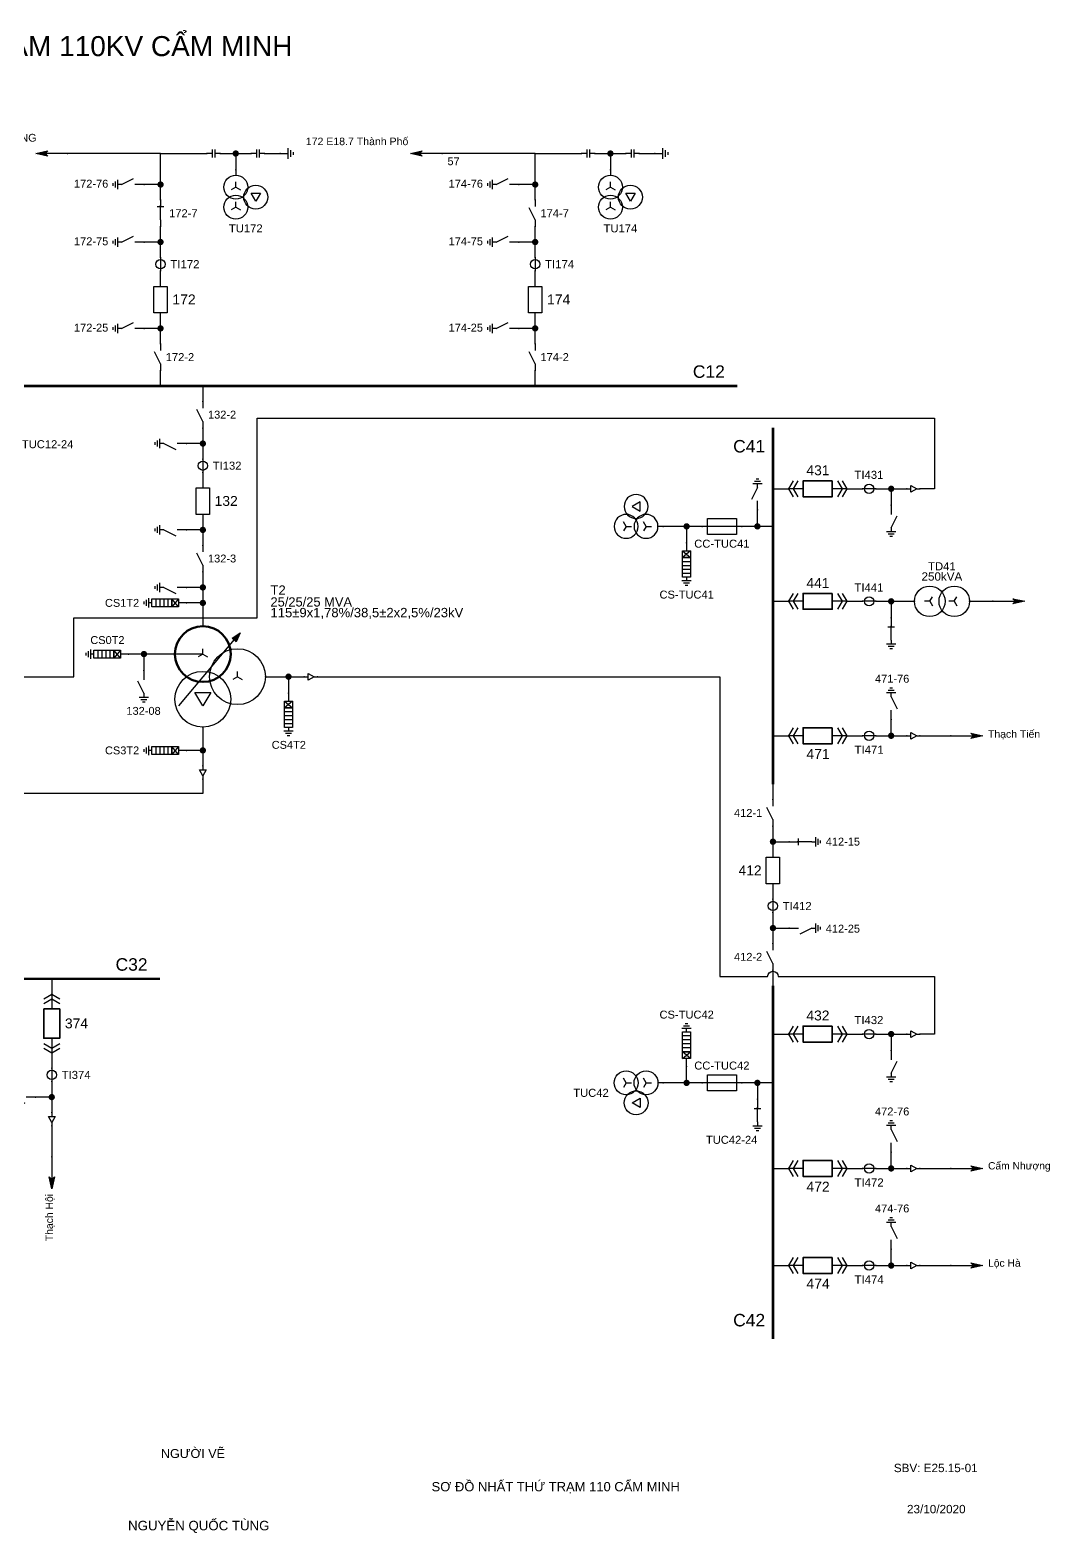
# Model space of a CAD drawing. Header units: millimetres. Extents: x -385 to 412, y 7 to 290.
# Drawn here: x 219.8 to 411.6, y 7.3 to 290 of the extents above; entities that cross this region are included whole.
import ezdxf

# ---------------------------------------------------------------- set-up
doc = ezdxf.new("R2010")
doc.units = ezdxf.units.MM
for name, color, linetype, lineweight in [('BUSBAR_110KV', 1, 'Continuous', 50), ('BUSBAR_22KV', 5, 'Continuous', 50), ('BUSBAR_35KV', 30, 'Continuous', 50), ('GROUND', 3, 'Continuous', 25), ('HV_110KV', 1, 'Continuous', 25), ('MV_22KV', 5, 'Continuous', 25), ('MV_35KV', 30, 'Continuous', 25), ('SLD_OTHER', 7, 'Continuous', 25)]:
    doc.layers.add(name, color=color, linetype=linetype, lineweight=lineweight)
doc.layers.add('SYM_PORTS', color=8, linetype='Continuous', plot=False)
doc.layers.add('TEXT', color=7, linetype='Continuous')
doc.styles.add('SLD_TEXT', font='arial.ttf')

# ---------------------------------------------------------------- blocks, each defined once
blk = doc.blocks.new('SYM_DISCONNECTOR_OPEN')
at = {"lineweight": 25}
for points in [[(0, -1.25), (-1.125, 1)], [(0, 2.5), (0, 1.25)], [(0, -1.25), (0, -2.5)]]:
    blk.add_lwpolyline(points, dxfattribs=at)
at = {"layer": 'SYM_PORTS'}
for p in [(0, 2.5), (0, -2.5)]:
    blk.add_point(p, dxfattribs=at)
blk.add_attdef('DEVICE_CODE', (1, -0.5), '', height=2)
blk = doc.blocks.new('SYM_EARTHING_SWITCH_OPEN')
at = {"lineweight": 25}
for points in [[(0, 3), (0, 1.25)], [(0, -1.25), (-1.125, 1)], [(-0.875, -2), (0.875, -2)], [(-0.5625, -2.4375), (0.5625, -2.4375)], [(0, -1.25), (0, -2)], [(-0.25, -2.875), (0.25, -2.875)]]:
    blk.add_lwpolyline(points, dxfattribs=at)
at = {"layer": 'SYM_PORTS'}
blk.add_point((0, 3), dxfattribs=at)
blk.add_attdef('DEVICE_CODE', (1.875, 0), '', height=2)
blk = doc.blocks.new('SYM_CIRCUIT_BREAKER')
at = {"lineweight": 25}
blk.add_lwpolyline([(-1.25, 2.5), (1.25, 2.5), (1.25, -2.5), (-1.25, -2.5)], close=True, dxfattribs=at)
at = {"layer": 'SYM_PORTS'}
for p in [(0, 2.5), (0, -2.5)]:
    blk.add_point(p, dxfattribs=at)
blk.add_attdef('DEVICE_CODE', (2.25, -0.5), '', height=2)
at = {"flags": 1}
blk.add_attdef('RATING', (2.25, -3.5), '', height=2, dxfattribs=at)
blk = doc.blocks.new('SYM_CURRENT_TRANSFORMER')
at = {"lineweight": 25}
blk.add_lwpolyline([(0, 1.25), (0, -1.25)], dxfattribs=at)
blk.add_circle((0, 0), 0.875, dxfattribs=at)
at = {"layer": 'SYM_PORTS'}
for p in [(0, 1.25), (0, -1.25)]:
    blk.add_point(p, dxfattribs=at)
blk.add_attdef('DEVICE_CODE', (1.875, -1.75), '', height=2)
at = {"flags": 1}
blk.add_attdef('RATIO', (1.875, -4.75), '', height=2, dxfattribs=at)
blk = doc.blocks.new('SYM_DISCONNECTOR_CLOSED')
at = {"lineweight": 25}
for points in [[(-0.625, 1.25), (0.625, 1.25)], [(0, 2.5), (0, 1.25)], [(0, -1.25), (0, 1.5)], [(0, -1.25), (0, -2.5)]]:
    blk.add_lwpolyline(points, dxfattribs=at)
at = {"layer": 'SYM_PORTS'}
for p in [(0, 2.5), (0, -2.5)]:
    blk.add_point(p, dxfattribs=at)
blk.add_attdef('DEVICE_CODE', (1.625, -0.5), '', height=2)
blk = doc.blocks.new('SYM_COUPLING_CAPACITOR')
at = {"lineweight": 25}
for points in [[(-0.75, 0.25), (0.75, 0.25)], [(0, 1.25), (0, 0.25)], [(-0.75, -0.25), (0.75, -0.25)], [(0, -0.25), (0, -1.25)]]:
    blk.add_lwpolyline(points, dxfattribs=at)
at = {"layer": 'SYM_PORTS'}
for p in [(0, 1.25), (0, -1.25)]:
    blk.add_point(p, dxfattribs=at)
blk.add_attdef('DEVICE_CODE', (1.75, -1.75), '', height=2)
blk = doc.blocks.new('SYM_VOLTAGE_TRANSFORMER')
at = {"lineweight": 25}
for points in [[(0, 4.625), (0, 3.625)], [(0, 1.375), (-0.8625, 0.875)], [(0, 1.375), (0, 2.375)], [(0, 1.375), (0.8625, 0.875)], [(0, -2.375), (-0.8625, -2.875)], [(0, -2.375), (0, -1.375)], [(0, -2.375), (0.8625, -2.875)]]:
    blk.add_lwpolyline(points, dxfattribs=at)
blk.add_lwpolyline([(2.875, 0.25), (4.625, 0.25), (3.75, -1.25)], close=True, dxfattribs=at)
for centre in [(0, 1.375), (3.75, -0.5), (0, -2.375)]:
    blk.add_circle(centre, 2.25, dxfattribs=at)
at = {"layer": 'SYM_PORTS'}
blk.add_point((0, 4.625), dxfattribs=at)
blk.add_attdef('DEVICE_CODE', (7, 1.625), '', height=2)
at = {"flags": 1}
blk.add_attdef('RATIO', (7, -1.375), '', height=2, dxfattribs=at)
blk = doc.blocks.new('SYM_GROUND_SYMBOL')
at = {"lineweight": 25}
for points in [[(0, 1.25), (0, -0.25)], [(-1, -0.25), (1, -0.25)], [(-0.625, -0.75), (0.625, -0.75)], [(-0.25, -1.25), (0.25, -1.25)]]:
    blk.add_lwpolyline(points, dxfattribs=at)
at = {"layer": 'SYM_PORTS'}
blk.add_point((0, 1.25), dxfattribs=at)
blk = doc.blocks.new('SYM_LINE_FEEDER_ARROW')
blk.add_hatch(color=7).paths.add_polyline_path([(0, -3), (-0.5, -0.75), (0, -1.25), (0.5, -0.75)])
at = {"lineweight": 25}
blk.add_lwpolyline([(0, 3), (0, -1.25)], dxfattribs=at)
blk.add_lwpolyline([(0, -3), (-0.5, -0.75), (0, -1.25), (0.5, -0.75)], close=True, dxfattribs=at)
at = {"layer": 'SYM_PORTS'}
blk.add_point((0, 3), dxfattribs=at)
blk.add_attdef('LINE_NAME', (1.5, 0), '', height=2)
blk = doc.blocks.new('SYM_SURGE_ARRESTER')
at = {"lineweight": 25}
for points in [[(0, 4), (0, 2.5)], [(-0.75, 2.5), (0.75, 1.25)], [(0.75, 2.5), (-0.75, 1.25)], [(-0.75, 0.5), (0.75, 0.5)], [(-0.75, -0.25), (0.75, -0.25)], [(-0.75, -1), (0.75, -1)], [(-0.75, -1.75), (0.75, -1.75)], [(0, -2.5), (0, -3.125)], [(-0.875, -3.125), (0.875, -3.125)], [(-0.5625, -3.5625), (0.5625, -3.5625)], [(-0.25, -4), (0.25, -4)]]:
    blk.add_lwpolyline(points, dxfattribs=at)
for points in [[(-0.75, 2.5), (0.75, 2.5), (0.75, 1.25), (-0.75, 1.25)], [(-0.75, 1.25), (0.75, 1.25), (0.75, -2.5), (-0.75, -2.5)]]:
    blk.add_lwpolyline(points, close=True, dxfattribs=at)
at = {"layer": 'SYM_PORTS'}
blk.add_point((0, 4), dxfattribs=at)
blk.add_attdef('DEVICE_CODE', (1.875, 1), '', height=2)
blk = doc.blocks.new('SYM_TRANSFORMER_3W')
blk.add_hatch(color=7).paths.add_polyline_path([(3.75, 8.25), (3.0125, 6.575), (2.2375, 7.225)])
at = {"lineweight": 25}
for points in [[(-7.75, -5.5), (3.0125, 7.35)], [(-3.25, 4.25), (-8.5, 4.25)], [(-3.25, 4.25), (-4.1125, 3.75)], [(-3.25, 4.25), (-3.25, 5.25)], [(-3.25, 4.25), (-2.3875, 3.75)], [(3.25, 0), (2.3875, -0.5)], [(3.25, 0), (3.25, 1)], [(3.25, 0), (4.1125, -0.5)]]:
    blk.add_lwpolyline(points, dxfattribs=at)
for points in [[(3.75, 8.25), (3.0125, 6.575), (2.2375, 7.225)], [(-4.75, -3), (-1.75, -3), (-3.25, -5.5)]]:
    blk.add_lwpolyline(points, close=True, dxfattribs=at)
at = {"lineweight": 50}
blk.add_circle((-3.25, 4.25), 5.25, dxfattribs=at)
at = {"lineweight": 25}
for centre in [(3.25, 0), (-3.25, -4.25)]:
    blk.add_circle(centre, 5.25, dxfattribs=at)
at = {"layer": 'SYM_PORTS'}
for p in [(-3.25, 9.5), (-8.5, 4.25), (8.5, 0), (-3.25, -9.5)]:
    blk.add_point(p, dxfattribs=at)
blk.add_attdef('DEVICE_CODE', (9.5, 6.5), '', height=2)
at = {"flags": 1}
for tag, p in [('POWER', (9.5, 3.5)), ('VOLTAGE_RATIO', (9.5, 0.5))]:
    blk.add_attdef(tag, p, '', height=2, dxfattribs=at)
blk = doc.blocks.new('SYM_CABLE_TERMINATION')
at = {"lineweight": 25}
blk.add_lwpolyline([(-0.625, 0.5), (0.625, 0.5), (0, -0.625)], close=True, dxfattribs=at)
for points in [[(0, 1.25), (0, 0.5)], [(0, -0.625), (0, -1.25)]]:
    blk.add_lwpolyline(points, dxfattribs=at)
at = {"layer": 'SYM_PORTS'}
for p in [(0, 1.25), (0, -1.25)]:
    blk.add_point(p, dxfattribs=at)
blk = doc.blocks.new('SYM_DRAWOUT_BREAKER')
at = {"lineweight": 25}
for points in [[(-1.5, 4.625), (0, 5.5), (1.5, 4.625)], [(-1.5, 3.75), (0, 4.625), (1.5, 3.75)], [(0, 5.5), (0, 2.75)], [(0, -2.75), (0, -5.5)], [(-1.5, -3.75), (0, -4.625), (1.5, -3.75)], [(-1.5, -4.625), (0, -5.5), (1.5, -4.625)]]:
    blk.add_lwpolyline(points, dxfattribs=at)
at = {"lineweight": 35}
blk.add_lwpolyline([(-1.5, 2.75), (1.5, 2.75), (1.5, -2.75), (-1.5, -2.75)], close=True, dxfattribs=at)
at = {"layer": 'SYM_PORTS'}
for p in [(0, 5.5), (0, -5.5)]:
    blk.add_point(p, dxfattribs=at)
blk.add_attdef('DEVICE_CODE', (2.5, 2.5), '', height=2)
at = {"flags": 1}
blk.add_attdef('RATING', (2.5, -0.5), '', height=2, dxfattribs=at)
blk = doc.blocks.new('SYM_EARTHING_SWITCH_CLOSED')
at = {"lineweight": 25}
for points in [[(0, 3), (0, 1.25)], [(-0.625, 1.25), (0.625, 1.25)], [(0, -1.25), (0, 1.5)], [(-0.875, -2), (0.875, -2)], [(-0.5625, -2.4375), (0.5625, -2.4375)], [(0, -1.25), (0, -2)], [(-0.25, -2.875), (0.25, -2.875)]]:
    blk.add_lwpolyline(points, dxfattribs=at)
at = {"layer": 'SYM_PORTS'}
blk.add_point((0, 3), dxfattribs=at)
blk.add_attdef('DEVICE_CODE', (1.875, 0), '', height=2)
blk = doc.blocks.new('SYM_TRANSFORMER_2W')
at = {"lineweight": 25}
for points in [[(0, 2.3125), (0, 3.3125)], [(0, 2.3125), (-0.8625, 1.8125)], [(0, 2.3125), (0.8625, 1.8125)], [(0, -2.3125), (-0.8625, -2.8125)], [(0, -2.3125), (0, -1.3125)], [(0, -2.3125), (0.8625, -2.8125)]]:
    blk.add_lwpolyline(points, dxfattribs=at)
for centre in [(0, 2.3125), (0, -2.3125)]:
    blk.add_circle(centre, 2.875, dxfattribs=at)
at = {"layer": 'SYM_PORTS'}
for p in [(0, 5.1875), (0, -5.1875)]:
    blk.add_point(p, dxfattribs=at)
blk.add_attdef('DEVICE_CODE', (3.875, 2.1875), '', height=2)
at = {"flags": 1}
for tag, p in [('POWER', (3.875, -0.8125)), ('VOLTAGE_RATIO', (3.875, -3.8125))]:
    blk.add_attdef(tag, p, '', height=2, dxfattribs=at)
blk = doc.blocks.new('SYM_FUSE_DISCONNECTOR')
at = {"lineweight": 25}
blk.add_lwpolyline([(0, 3.75), (0, -3.75)], dxfattribs=at)
blk.add_lwpolyline([(-1.5, 2.75), (1.5, 2.75), (1.5, -2.75), (-1.5, -2.75)], close=True, dxfattribs=at)
at = {"layer": 'SYM_PORTS'}
for p in [(0, 3.75), (0, -3.75)]:
    blk.add_point(p, dxfattribs=at)
blk.add_attdef('DEVICE_CODE', (2.5, 0.75), '', height=2)
at = {"flags": 1}
blk.add_attdef('RATING', (2.5, -2.25), '', height=2, dxfattribs=at)

msp = doc.modelspace()

# ---------------------------------------------------------------- hatches: boundary and pattern name
at = {"layer": 'HV_110KV'}
h = msp.add_hatch(color=7, dxfattribs=at)
edge = h.paths.add_edge_path()
edge.add_arc((258.47, 266.75), 0.6, 0, 360)
h = msp.add_hatch(color=7, dxfattribs=at)
edge = h.paths.add_edge_path()
edge.add_arc((328.92, 266.75), 0.6, 0, 360)
h = msp.add_hatch(color=7, dxfattribs=at)
edge = h.paths.add_edge_path()
edge.add_arc((244.32, 260.92), 0.6, 0, 360)
h = msp.add_hatch(color=7, dxfattribs=at)
edge = h.paths.add_edge_path()
edge.add_arc((314.77, 260.92), 0.6, 0, 360)
h = msp.add_hatch(color=7, dxfattribs=at)
edge = h.paths.add_edge_path()
edge.add_arc((244.32, 250.1), 0.6, 0, 360)
h = msp.add_hatch(color=7, dxfattribs=at)
edge = h.paths.add_edge_path()
edge.add_arc((314.77, 250.1), 0.6, 0, 360)
h = msp.add_hatch(color=7, dxfattribs=at)
edge = h.paths.add_edge_path()
edge.add_arc((244.32, 233.86), 0.6, 0, 360)
h = msp.add_hatch(color=7, dxfattribs=at)
edge = h.paths.add_edge_path()
edge.add_arc((314.77, 233.86), 0.6, 0, 360)
h = msp.add_hatch(color=7, dxfattribs=at)
edge = h.paths.add_edge_path()
edge.add_arc((252.28, 212.21), 0.6, 0, 360)
h = msp.add_hatch(color=7, dxfattribs=at)
edge = h.paths.add_edge_path()
edge.add_arc((252.28, 195.97), 0.6, 0, 360)
h = msp.add_hatch(color=7, dxfattribs=at)
edge = h.paths.add_edge_path()
edge.add_arc((252.28, 185.14), 0.6, 0, 360)
h = msp.add_hatch(color=7, dxfattribs=at)
edge = h.paths.add_edge_path()
edge.add_arc((252.28, 182.23), 0.6, 0, 360)
h = msp.add_hatch(color=7, dxfattribs=at)
edge = h.paths.add_edge_path()
edge.add_arc((241.2, 172.61), 0.6, 0, 360)
at = {"layer": 'MV_22KV'}
h = msp.add_hatch(color=7, dxfattribs=at)
edge = h.paths.add_edge_path()
edge.add_arc((381.71, 203.69), 0.6, 0, 360)
h = msp.add_hatch(color=7, dxfattribs=at)
edge = h.paths.add_edge_path()
edge.add_arc((343.24, 196.63), 0.6, 0, 360)
h = msp.add_hatch(color=7, dxfattribs=at)
edge = h.paths.add_edge_path()
edge.add_arc((356.56, 196.63), 0.6, 0, 360)
h = msp.add_hatch(color=7, dxfattribs=at)
edge = h.paths.add_edge_path()
edge.add_arc((381.71, 182.53), 0.6, 0, 360)
h = msp.add_hatch(color=7, dxfattribs=at)
edge = h.paths.add_edge_path()
edge.add_arc((268.39, 168.36), 0.6, 0, 360)
h = msp.add_hatch(color=7, dxfattribs=at)
edge = h.paths.add_edge_path()
edge.add_arc((381.71, 157.24), 0.6, 0, 360)
h = msp.add_hatch(color=7, dxfattribs=at)
edge = h.paths.add_edge_path()
edge.add_arc((359.48, 137.32), 0.6, 0, 360)
h = msp.add_hatch(color=7, dxfattribs=at)
edge = h.paths.add_edge_path()
edge.add_arc((359.48, 121.08), 0.6, 0, 360)
h = msp.add_hatch(color=7, dxfattribs=at)
edge = h.paths.add_edge_path()
edge.add_arc((381.71, 101.15), 0.6, 0, 360)
h = msp.add_hatch(color=7, dxfattribs=at)
edge = h.paths.add_edge_path()
edge.add_arc((343.24, 91.97), 0.6, 0, 360)
h = msp.add_hatch(color=7, dxfattribs=at)
edge = h.paths.add_edge_path()
edge.add_arc((356.56, 91.97), 0.6, 0, 360)
h = msp.add_hatch(color=7, dxfattribs=at)
edge = h.paths.add_edge_path()
edge.add_arc((381.71, 75.87), 0.6, 0, 360)
h = msp.add_hatch(color=7, dxfattribs=at)
edge = h.paths.add_edge_path()
edge.add_arc((381.71, 57.62), 0.6, 0, 360)
at = {"layer": 'MV_35KV'}
h = msp.add_hatch(color=7, dxfattribs=at)
edge = h.paths.add_edge_path()
edge.add_arc((252.28, 154.49), 0.6, 0, 360)
h = msp.add_hatch(color=7, dxfattribs=at)
edge = h.paths.add_edge_path()
edge.add_arc((223.87, 89.29), 0.6, 0, 360)

# ---------------------------------------------------------------- linework, layer by layer
at = {"layer": 'BUSBAR_110KV', "const_width": 0.477}
msp.add_lwpolyline([(194.1, 223.03), (352.78, 223.03)], dxfattribs=at)
at = {"layer": 'BUSBAR_22KV', "const_width": 0.477}
for points in [[(359.48, 215.21), (359.48, 148.14)], [(359.48, 110.25), (359.48, 43.77)]]:
    msp.add_lwpolyline(points, dxfattribs=at)
at = {"layer": 'BUSBAR_35KV', "const_width": 0.477}
msp.add_lwpolyline([(177.01, 111.53), (244.22, 111.53)], dxfattribs=at)
at = {"layer": 'GROUND'}
for points in [[(263.89, 266.75), (266.8, 266.75)], [(334.34, 266.75), (337.25, 266.75)]]:
    msp.add_lwpolyline(points, dxfattribs=at)
at = {"layer": 'HV_110KV'}
for points in [[(244.32, 266.75), (226.85, 266.75)], [(244.32, 260.92), (244.32, 266.75)], [(244.32, 266.75), (253.06, 266.75)], [(255.56, 266.75), (258.47, 266.75)], [(258.47, 266.75), (258.47, 263.66)], [(258.47, 266.75), (261.39, 266.75)], [(314.77, 266.75), (297.3, 266.75)], [(314.77, 260.92), (314.77, 266.75)], [(314.77, 266.75), (323.51, 266.75)], [(326.01, 266.75), (328.92, 266.75)], [(328.92, 266.75), (328.92, 263.66)], [(328.92, 266.75), (331.84, 266.75)], [(244.32, 260.92), (241.24, 260.92)], [(244.32, 258.01), (244.32, 260.92)], [(314.77, 260.92), (311.69, 260.92)], [(314.77, 258.01), (314.77, 260.92)], [(244.32, 250.1), (244.32, 253.01)], [(314.77, 250.1), (314.77, 253.01)], [(244.32, 250.1), (241.24, 250.1)], [(244.32, 247.18), (244.32, 250.1)], [(314.77, 250.1), (311.69, 250.1)], [(314.77, 247.18), (314.77, 250.1)], [(244.32, 241.77), (244.32, 244.68)], [(314.77, 241.77), (314.77, 244.68)], [(244.32, 233.86), (244.32, 236.77)], [(314.77, 233.86), (314.77, 236.77)], [(244.32, 233.86), (241.24, 233.86)], [(244.32, 230.94), (244.32, 233.86)], [(314.77, 233.86), (311.69, 233.86)], [(314.77, 230.94), (314.77, 233.86)], [(244.32, 223.03), (244.32, 225.94)], [(314.77, 223.03), (314.77, 225.94)], [(252.28, 223.03), (252.28, 220.12)], [(252.28, 215.12), (252.28, 212.21)], [(252.28, 212.21), (249.19, 212.21)], [(252.28, 212.21), (252.28, 209.29)], [(252.28, 206.79), (252.28, 203.88)], [(252.28, 198.88), (252.28, 195.97)], [(252.28, 195.97), (249.19, 195.97)], [(252.28, 195.97), (252.28, 193.06)], [(252.28, 188.06), (252.28, 185.14)], [(252.28, 185.14), (249.19, 185.14)], [(252.28, 185.14), (252.28, 182.23)], [(252.28, 182.23), (249.19, 182.23)], [(252.28, 182.23), (252.28, 177.86)], [(241.2, 172.61), (238.29, 172.61)], [(247.03, 172.61), (241.2, 172.61)], [(241.2, 172.61), (241.2, 169.53)]]:
    msp.add_lwpolyline(points, dxfattribs=at)
at = {"layer": 'MV_22KV'}
for points in [[(137.81, 168.36), (140.51, 168.36), (228, 168.36), (228, 179.45), (262.5, 179.45), (262.5, 216.95), (389.83, 216.95), (389.83, 203.69), (387.13, 203.69)], [(359.48, 203.69), (362.39, 203.69)], [(373.39, 203.69), (376.3, 203.69)], [(378.8, 203.69), (381.71, 203.69)], [(381.71, 203.69), (381.71, 200.61)], [(381.71, 203.69), (384.63, 203.69)], [(356.56, 196.63), (356.56, 199.71)], [(343.24, 196.63), (338.87, 196.63)], [(346.15, 196.63), (343.24, 196.63)], [(343.24, 196.63), (343.24, 193.55)], [(356.56, 196.63), (353.65, 196.63)], [(359.48, 196.63), (356.56, 196.63)], [(359.48, 182.53), (362.39, 182.53)], [(373.39, 182.53), (376.3, 182.53)], [(378.8, 182.53), (381.71, 182.53)], [(381.71, 182.53), (381.71, 179.45)], [(381.71, 182.53), (386.08, 182.53)], [(264.03, 168.36), (268.39, 168.36)], [(268.39, 168.36), (268.39, 165.28)], [(268.39, 168.36), (271.31, 168.36)], [(381.71, 157.24), (381.71, 160.32)], [(359.48, 157.24), (362.39, 157.24)], [(373.39, 157.24), (376.3, 157.24)], [(378.8, 157.24), (381.71, 157.24)], [(381.71, 157.24), (384.63, 157.24)], [(387.13, 157.24), (392.95, 157.24)], [(359.48, 148.14), (359.48, 145.23)], [(359.48, 140.23), (359.48, 137.32)], [(359.48, 137.32), (362.56, 137.32)], [(359.48, 137.32), (359.48, 134.4)], [(359.48, 129.4), (359.48, 126.49)], [(359.48, 123.99), (359.48, 121.08)], [(359.48, 121.08), (362.56, 121.08)], [(359.48, 121.08), (359.48, 118.17)], [(359.48, 113.17), (359.48, 110.25)], [(359.48, 101.15), (362.39, 101.15)], [(373.39, 101.15), (376.3, 101.15)], [(378.8, 101.15), (381.71, 101.15)], [(381.71, 101.15), (381.71, 98.07)], [(381.71, 101.15), (384.63, 101.15)], [(343.24, 91.97), (343.24, 95.05)], [(343.24, 91.97), (338.87, 91.97)], [(346.15, 91.97), (343.24, 91.97)], [(356.56, 91.97), (353.65, 91.97)], [(359.48, 91.97), (356.56, 91.97)], [(356.56, 91.97), (356.56, 88.89)], [(381.71, 75.87), (381.71, 78.95)], [(359.48, 75.87), (362.39, 75.87)], [(373.39, 75.87), (376.3, 75.87)], [(378.8, 75.87), (381.71, 75.87)], [(381.71, 75.87), (384.63, 75.87)], [(387.13, 75.87), (392.95, 75.87)], [(381.71, 57.62), (381.71, 60.7)], [(359.48, 57.62), (362.39, 57.62)], [(373.39, 57.62), (376.3, 57.62)], [(378.8, 57.62), (381.71, 57.62)], [(381.71, 57.62), (384.63, 57.62)], [(387.13, 57.62), (392.95, 57.62)]]:
    msp.add_lwpolyline(points, dxfattribs=at)
msp.add_lwpolyline([(273.81, 168.36), (276.51, 168.36), (349.5, 168.36), (349.5, 111.95), (358.48, 111.95, -1), (360.48, 111.95), (389.83, 111.95), (389.83, 101.15), (387.13, 101.15)], format="xyb", dxfattribs=at)
at = {"layer": 'MV_35KV'}
for points in [[(252.28, 158.86), (252.28, 154.49)], [(252.28, 154.49), (249.19, 154.49)], [(252.28, 154.49), (252.28, 151.58)], [(252.28, 149.08), (252.28, 146.38), (192, 146.38), (192, 151.71), (189, 151.71), (189, 149.01)], [(223.87, 111.53), (223.87, 108.62)], [(223.87, 97.62), (223.87, 94.71)], [(223.87, 92.21), (223.87, 89.29)], [(223.87, 89.29), (220.79, 89.29)], [(223.87, 89.29), (223.87, 86.38)], [(223.87, 83.88), (223.87, 78.06)]]:
    msp.add_lwpolyline(points, dxfattribs=at)
at = {"layer": 'SLD_OTHER'}
msp.add_lwpolyline([(396.46, 182.53), (400.83, 182.53)], dxfattribs=at)

# ---------------------------------------------------------------- block references
at = {"layer": 'GROUND'}
for name, p, rotation in [('SYM_COUPLING_CAPACITOR', (262.64, 266.75), 270), ('SYM_GROUND_SYMBOL', (268.05, 266.75), 90), ('SYM_COUPLING_CAPACITOR', (333.09, 266.75), 270), ('SYM_GROUND_SYMBOL', (338.5, 266.75), 90)]:
    msp.add_blockref(name, p, dxfattribs=dict(at, rotation=rotation))
at = {"layer": 'HV_110KV', "rotation": 270}
for name, p in [('SYM_LINE_FEEDER_ARROW', (223.85, 266.75)), ('SYM_COUPLING_CAPACITOR', (254.31, 266.75)), ('SYM_LINE_FEEDER_ARROW', (294.3, 266.75)), ('SYM_COUPLING_CAPACITOR', (324.76, 266.75))]:
    msp.add_blockref(name, p, dxfattribs=at)
at = {"layer": 'HV_110KV'}
ref = msp.add_blockref('SYM_VOLTAGE_TRANSFORMER', (258.47, 259.04), dxfattribs=at)
ref.add_attrib('DEVICE_CODE', 'TU172', (257.18, 251.92), dxfattribs={"layer": 'TEXT', "height": 1.512, "style": 'SLD_TEXT'})
ref = msp.add_blockref('SYM_VOLTAGE_TRANSFORMER', (328.92, 259.04), dxfattribs=at)
ref.add_attrib('DEVICE_CODE', 'TU174', (327.63, 251.92), dxfattribs={"layer": 'TEXT', "height": 1.512, "style": 'SLD_TEXT'})
ref = msp.add_blockref('SYM_EARTHING_SWITCH_OPEN', (238.24, 260.92), dxfattribs=dict(at, rotation=270))
ref.add_attrib('DEVICE_CODE', '172-76', (228.05, 260.33), dxfattribs={"layer": 'TEXT', "height": 1.484, "style": 'SLD_TEXT'})
ref = msp.add_blockref('SYM_EARTHING_SWITCH_OPEN', (308.69, 260.92), dxfattribs=dict(at, rotation=270))
ref.add_attrib('DEVICE_CODE', '174-76', (298.5, 260.33), dxfattribs={"layer": 'TEXT', "height": 1.484, "style": 'SLD_TEXT'})
ref = msp.add_blockref('SYM_DISCONNECTOR_CLOSED', (244.32, 255.51), dxfattribs=at)
ref.add_attrib('DEVICE_CODE', '172-7', (245.93, 254.77), dxfattribs={"layer": 'TEXT', "height": 1.499, "style": 'SLD_TEXT'})
ref = msp.add_blockref('SYM_DISCONNECTOR_OPEN', (314.77, 255.51), dxfattribs=at)
ref.add_attrib('DEVICE_CODE', '174-7', (315.75, 254.77), dxfattribs={"layer": 'TEXT', "height": 1.499, "style": 'SLD_TEXT'})
ref = msp.add_blockref('SYM_EARTHING_SWITCH_OPEN', (238.24, 250.1), dxfattribs=dict(at, rotation=270))
ref.add_attrib('DEVICE_CODE', '172-75', (228.05, 249.5), dxfattribs={"layer": 'TEXT', "height": 1.484, "style": 'SLD_TEXT'})
ref = msp.add_blockref('SYM_EARTHING_SWITCH_OPEN', (308.69, 250.1), dxfattribs=dict(at, rotation=270))
ref.add_attrib('DEVICE_CODE', '174-75', (298.5, 249.5), dxfattribs={"layer": 'TEXT', "height": 1.484, "style": 'SLD_TEXT'})
ref = msp.add_blockref('SYM_CURRENT_TRANSFORMER', (244.32, 245.93), dxfattribs=at)
ref.add_attrib('DEVICE_CODE', 'TI172', (246.18, 245.16), dxfattribs={"layer": 'TEXT', "height": 1.533, "style": 'SLD_TEXT'})
ref = msp.add_blockref('SYM_CURRENT_TRANSFORMER', (314.77, 245.93), dxfattribs=at)
ref.add_attrib('DEVICE_CODE', 'TI174', (316.63, 245.16), dxfattribs={"layer": 'TEXT', "height": 1.533, "style": 'SLD_TEXT'})
ref = msp.add_blockref('SYM_CIRCUIT_BREAKER', (244.32, 239.27), dxfattribs=at)
ref.add_attrib('DEVICE_CODE', '172', (246.55, 238.36), dxfattribs={"layer": 'TEXT', "height": 1.879, "style": 'SLD_TEXT'})
ref = msp.add_blockref('SYM_CIRCUIT_BREAKER', (314.77, 239.27), dxfattribs=at)
ref.add_attrib('DEVICE_CODE', '174', (317, 238.36), dxfattribs={"layer": 'TEXT', "height": 1.879, "style": 'SLD_TEXT'})
ref = msp.add_blockref('SYM_EARTHING_SWITCH_OPEN', (238.24, 233.86), dxfattribs=dict(at, rotation=270))
ref.add_attrib('DEVICE_CODE', '172-25', (228.05, 233.26), dxfattribs={"layer": 'TEXT', "height": 1.484, "style": 'SLD_TEXT'})
ref = msp.add_blockref('SYM_EARTHING_SWITCH_OPEN', (308.69, 233.86), dxfattribs=dict(at, rotation=270))
ref.add_attrib('DEVICE_CODE', '174-25', (298.5, 233.26), dxfattribs={"layer": 'TEXT', "height": 1.484, "style": 'SLD_TEXT'})
ref = msp.add_blockref('SYM_DISCONNECTOR_OPEN', (244.32, 228.44), dxfattribs=at)
ref.add_attrib('DEVICE_CODE', '172-2', (245.3, 227.71), dxfattribs={"layer": 'TEXT', "height": 1.499, "style": 'SLD_TEXT'})
ref = msp.add_blockref('SYM_DISCONNECTOR_OPEN', (314.77, 228.44), dxfattribs=at)
ref.add_attrib('DEVICE_CODE', '174-2', (315.75, 227.71), dxfattribs={"layer": 'TEXT', "height": 1.499, "style": 'SLD_TEXT'})
ref = msp.add_blockref('SYM_DISCONNECTOR_OPEN', (252.28, 217.62), dxfattribs=at)
ref.add_attrib('DEVICE_CODE', '132-2', (253.25, 216.9), dxfattribs={"layer": 'TEXT', "height": 1.483, "style": 'SLD_TEXT'})
ref = msp.add_blockref('SYM_EARTHING_SWITCH_OPEN', (246.19, 212.21), dxfattribs=dict(at, xscale=-1, rotation=270))
ref.add_attrib('DEVICE_CODE', '132-25', (236, 211.36), dxfattribs={"layer": 'TEXT', "extrusion": (0, 0, -1), "height": 1.481, "style": 'SLD_TEXT'})
ref = msp.add_blockref('SYM_EARTHING_SWITCH_OPEN', (214.41, 212.21), dxfattribs=dict(at, rotation=90))
ref.add_attrib('DEVICE_CODE', 'TUC12-24', (218.26, 211.33), dxfattribs={"layer": 'TEXT', "height": 1.502, "style": 'SLD_TEXT'})
ref = msp.add_blockref('SYM_CURRENT_TRANSFORMER', (252.28, 208.04), dxfattribs=at)
ref.add_attrib('DEVICE_CODE', 'TI132', (254.13, 207.29), dxfattribs={"layer": 'TEXT', "height": 1.517, "style": 'SLD_TEXT'})
ref = msp.add_blockref('SYM_CIRCUIT_BREAKER', (252.28, 201.38), dxfattribs=at)
ref.add_attrib('DEVICE_CODE', '132', (254.5, 200.48), dxfattribs={"layer": 'TEXT', "height": 1.863, "style": 'SLD_TEXT'})
ref = msp.add_blockref('SYM_EARTHING_SWITCH_OPEN', (246.19, 195.97), dxfattribs=dict(at, xscale=-1, rotation=270))
ref.add_attrib('DEVICE_CODE', '132-35', (236, 195.13), dxfattribs={"layer": 'TEXT', "extrusion": (0, 0, -1), "height": 1.481, "style": 'SLD_TEXT'})
ref = msp.add_blockref('SYM_DISCONNECTOR_OPEN', (252.28, 190.56), dxfattribs=at)
ref.add_attrib('DEVICE_CODE', '132-3', (253.25, 189.84), dxfattribs={"layer": 'TEXT', "height": 1.483, "style": 'SLD_TEXT'})
ref = msp.add_blockref('SYM_EARTHING_SWITCH_OPEN', (246.19, 185.14), dxfattribs=dict(at, xscale=-1, rotation=270))
ref.add_attrib('DEVICE_CODE', '132-38', (236, 184.3), dxfattribs={"layer": 'TEXT', "extrusion": (0, 0, -1), "height": 1.481, "style": 'SLD_TEXT'})
ref = msp.add_blockref('SYM_TRANSFORMER_3W', (255.53, 168.36), dxfattribs=at)
ref.add_attrib('DEVICE_CODE', 'T2', (265, 183.77), dxfattribs={"layer": 'TEXT', "height": 1.756, "style": 'SLD_TEXT'})
ref = msp.add_blockref('SYM_SURGE_ARRESTER', (245.19, 182.23), dxfattribs=dict(at, rotation=270))
ref.add_attrib('DEVICE_CODE', 'CS1T2', (233.88, 181.5), dxfattribs={"layer": 'TEXT', "height": 1.479, "style": 'SLD_TEXT'})
ref = msp.add_blockref('SYM_SURGE_ARRESTER', (234.29, 172.61), dxfattribs=dict(at, rotation=270))
ref.add_attrib('DEVICE_CODE', 'CS0T2', (231.12, 174.51), dxfattribs={"layer": 'TEXT', "height": 1.479, "style": 'SLD_TEXT'})
ref = msp.add_blockref('SYM_EARTHING_SWITCH_OPEN', (241.2, 166.53), dxfattribs=at)
ref.add_attrib('DEVICE_CODE', '132-08', (237.91, 161.19), dxfattribs={"layer": 'TEXT', "height": 1.481, "style": 'SLD_TEXT'})
at = {"layer": 'MV_22KV', "xscale": -1}
for name, p, rotation in [('SYM_EARTHING_SWITCH_OPEN', (356.56, 202.71), 180), ('SYM_VOLTAGE_TRANSFORMER', (334.24, 196.63), 270)]:
    msp.add_blockref(name, p, dxfattribs=dict(at, rotation=rotation))
at = {"layer": 'MV_22KV'}
ref = msp.add_blockref('SYM_DRAWOUT_BREAKER', (367.89, 203.69), dxfattribs=dict(at, rotation=270))
ref.add_attrib('DEVICE_CODE', '431', (365.77, 206.25), dxfattribs={"layer": 'TEXT', "height": 1.863, "style": 'SLD_TEXT'})
ref = msp.add_blockref('SYM_CURRENT_TRANSFORMER', (377.55, 203.69), dxfattribs=dict(at, rotation=270))
ref.add_attrib('DEVICE_CODE', 'TI431', (374.82, 205.56), dxfattribs={"layer": 'TEXT', "height": 1.517, "style": 'SLD_TEXT'})
at = {"layer": 'MV_22KV', "rotation": 90}
for name, p in [('SYM_CABLE_TERMINATION', (385.88, 203.69)), ('SYM_CABLE_TERMINATION', (272.56, 168.36)), ('SYM_CABLE_TERMINATION', (385.88, 157.24)), ('SYM_LINE_FEEDER_ARROW', (395.95, 157.24)), ('SYM_CABLE_TERMINATION', (385.88, 101.15)), ('SYM_CABLE_TERMINATION', (385.88, 75.87)), ('SYM_LINE_FEEDER_ARROW', (395.95, 75.87)), ('SYM_CABLE_TERMINATION', (385.88, 57.62)), ('SYM_LINE_FEEDER_ARROW', (395.95, 57.62))]:
    msp.add_blockref(name, p, dxfattribs=at)
at = {"layer": 'MV_22KV', "xscale": -1}
for name, p in [('SYM_EARTHING_SWITCH_OPEN', (381.71, 197.61)), ('SYM_EARTHING_SWITCH_CLOSED', (381.71, 176.45)), ('SYM_EARTHING_SWITCH_OPEN', (381.71, 95.07))]:
    msp.add_blockref(name, p, dxfattribs=at)
at = {"layer": 'MV_22KV'}
ref = msp.add_blockref('SYM_FUSE_DISCONNECTOR', (349.9, 196.63), dxfattribs=dict(at, rotation=270))
ref.add_attrib('DEVICE_CODE', 'CC-TUC41', (344.68, 192.62), dxfattribs={"layer": 'TEXT', "height": 1.505, "style": 'SLD_TEXT'})
ref = msp.add_blockref('SYM_SURGE_ARRESTER', (343.24, 189.55), dxfattribs=at)
ref.add_attrib('DEVICE_CODE', 'CS-TUC41', (338.15, 183.05), dxfattribs={"layer": 'TEXT', "height": 1.496, "style": 'SLD_TEXT'})
ref = msp.add_blockref('SYM_TRANSFORMER_2W', (391.27, 182.53), dxfattribs=dict(at, rotation=90))
ref.add_attrib('DEVICE_CODE', 'TD41', (388.66, 188.36), dxfattribs={"layer": 'TEXT', "height": 1.516, "style": 'SLD_TEXT'})
ref = msp.add_blockref('SYM_DRAWOUT_BREAKER', (367.89, 182.53), dxfattribs=dict(at, rotation=270))
ref.add_attrib('DEVICE_CODE', '441', (365.77, 185.05), dxfattribs={"layer": 'TEXT', "height": 1.86, "style": 'SLD_TEXT'})
ref = msp.add_blockref('SYM_CURRENT_TRANSFORMER', (377.55, 182.53), dxfattribs=dict(at, rotation=270))
ref.add_attrib('DEVICE_CODE', 'TI441', (374.82, 184.37), dxfattribs={"layer": 'TEXT', "height": 1.518, "style": 'SLD_TEXT'})
ref = msp.add_blockref('SYM_EARTHING_SWITCH_OPEN', (381.71, 163.32), dxfattribs=dict(at, rotation=180))
ref.add_attrib('DEVICE_CODE', '471-76', (378.67, 167.23), dxfattribs={"layer": 'TEXT', "height": 1.484, "style": 'SLD_TEXT'})
ref = msp.add_blockref('SYM_SURGE_ARRESTER', (268.39, 161.28), dxfattribs=at)
ref.add_attrib('DEVICE_CODE', 'CS4T2', (265.23, 154.8), dxfattribs={"layer": 'TEXT', "height": 1.479, "style": 'SLD_TEXT'})
ref = msp.add_blockref('SYM_DRAWOUT_BREAKER', (367.89, 157.24), dxfattribs=dict(at, rotation=270))
ref.add_attrib('DEVICE_CODE', '471', (365.77, 152.88), dxfattribs={"layer": 'TEXT', "height": 1.879, "style": 'SLD_TEXT'})
ref = msp.add_blockref('SYM_CURRENT_TRANSFORMER', (377.55, 157.24), dxfattribs=dict(at, rotation=270))
ref.add_attrib('DEVICE_CODE', 'TI471', (374.82, 153.85), dxfattribs={"layer": 'TEXT', "height": 1.533, "style": 'SLD_TEXT'})
ref = msp.add_blockref('SYM_DISCONNECTOR_OPEN', (359.48, 142.73), dxfattribs=at)
ref.add_attrib('DEVICE_CODE', '412-1', (352.16, 142), dxfattribs={"layer": 'TEXT', "height": 1.483, "style": 'SLD_TEXT'})
ref = msp.add_blockref('SYM_EARTHING_SWITCH_CLOSED', (365.56, 137.32), dxfattribs=dict(at, rotation=90))
ref.add_attrib('DEVICE_CODE', '412-15', (369.41, 136.6), dxfattribs={"layer": 'TEXT', "height": 1.481, "style": 'SLD_TEXT'})
ref = msp.add_blockref('SYM_CIRCUIT_BREAKER', (359.48, 131.9), dxfattribs=at)
ref.add_attrib('DEVICE_CODE', '412', (353.01, 130.99), dxfattribs={"layer": 'TEXT', "height": 1.86, "style": 'SLD_TEXT'})
ref = msp.add_blockref('SYM_CURRENT_TRANSFORMER', (359.48, 125.24), dxfattribs=at)
ref.add_attrib('DEVICE_CODE', 'TI412', (361.33, 124.47), dxfattribs={"layer": 'TEXT', "height": 1.518, "style": 'SLD_TEXT'})
ref = msp.add_blockref('SYM_EARTHING_SWITCH_OPEN', (365.56, 121.08), dxfattribs=dict(at, rotation=90))
ref.add_attrib('DEVICE_CODE', '412-25', (369.41, 120.23), dxfattribs={"layer": 'TEXT', "height": 1.481, "style": 'SLD_TEXT'})
ref = msp.add_blockref('SYM_DISCONNECTOR_OPEN', (359.48, 115.67), dxfattribs=at)
ref.add_attrib('DEVICE_CODE', '412-2', (352.16, 114.93), dxfattribs={"layer": 'TEXT', "height": 1.483, "style": 'SLD_TEXT'})
ref = msp.add_blockref('SYM_SURGE_ARRESTER', (343.24, 99.05), dxfattribs=dict(at, rotation=180))
ref.add_attrib('DEVICE_CODE', 'CS-TUC42', (338.15, 104.06), dxfattribs={"layer": 'TEXT', "height": 1.496, "style": 'SLD_TEXT'})
ref = msp.add_blockref('SYM_DRAWOUT_BREAKER', (367.89, 101.15), dxfattribs=dict(at, rotation=270))
ref.add_attrib('DEVICE_CODE', '432', (365.77, 103.71), dxfattribs={"layer": 'TEXT', "height": 1.863, "style": 'SLD_TEXT'})
ref = msp.add_blockref('SYM_CURRENT_TRANSFORMER', (377.55, 101.15), dxfattribs=dict(at, rotation=270))
ref.add_attrib('DEVICE_CODE', 'TI432', (374.82, 103.02), dxfattribs={"layer": 'TEXT', "height": 1.517, "style": 'SLD_TEXT'})
ref = msp.add_blockref('SYM_VOLTAGE_TRANSFORMER', (334.24, 91.97), dxfattribs=dict(at, rotation=270))
ref.add_attrib('DEVICE_CODE', 'TUC42', (321.93, 89.34), dxfattribs={"layer": 'TEXT', "height": 1.508, "style": 'SLD_TEXT'})
ref = msp.add_blockref('SYM_FUSE_DISCONNECTOR', (349.9, 91.97), dxfattribs=dict(at, rotation=270))
ref.add_attrib('DEVICE_CODE', 'CC-TUC42', (344.68, 94.47), dxfattribs={"layer": 'TEXT', "height": 1.505, "style": 'SLD_TEXT'})
ref = msp.add_blockref('SYM_EARTHING_SWITCH_CLOSED', (356.56, 85.89), dxfattribs=at)
ref.add_attrib('DEVICE_CODE', 'TUC42-24', (346.88, 80.51), dxfattribs={"layer": 'TEXT', "height": 1.502, "style": 'SLD_TEXT'})
ref = msp.add_blockref('SYM_EARTHING_SWITCH_OPEN', (381.71, 81.95), dxfattribs=dict(at, rotation=180))
ref.add_attrib('DEVICE_CODE', '472-76', (378.67, 85.85), dxfattribs={"layer": 'TEXT', "height": 1.484, "style": 'SLD_TEXT'})
ref = msp.add_blockref('SYM_DRAWOUT_BREAKER', (367.89, 75.87), dxfattribs=dict(at, rotation=270))
ref.add_attrib('DEVICE_CODE', '472', (365.77, 71.5), dxfattribs={"layer": 'TEXT', "height": 1.879, "style": 'SLD_TEXT'})
ref = msp.add_blockref('SYM_CURRENT_TRANSFORMER', (377.55, 75.87), dxfattribs=dict(at, rotation=270))
ref.add_attrib('DEVICE_CODE', 'TI472', (374.82, 72.47), dxfattribs={"layer": 'TEXT', "height": 1.533, "style": 'SLD_TEXT'})
ref = msp.add_blockref('SYM_EARTHING_SWITCH_OPEN', (381.71, 63.7), dxfattribs=dict(at, rotation=180))
ref.add_attrib('DEVICE_CODE', '474-76', (378.67, 67.61), dxfattribs={"layer": 'TEXT', "height": 1.484, "style": 'SLD_TEXT'})
ref = msp.add_blockref('SYM_DRAWOUT_BREAKER', (367.89, 57.62), dxfattribs=dict(at, rotation=270))
ref.add_attrib('DEVICE_CODE', '474', (365.77, 53.26), dxfattribs={"layer": 'TEXT', "height": 1.883, "style": 'SLD_TEXT'})
ref = msp.add_blockref('SYM_CURRENT_TRANSFORMER', (377.55, 57.62), dxfattribs=dict(at, rotation=270))
ref.add_attrib('DEVICE_CODE', 'TI474', (374.82, 54.23), dxfattribs={"layer": 'TEXT', "height": 1.537, "style": 'SLD_TEXT'})
at = {"layer": 'MV_35KV'}
ref = msp.add_blockref('SYM_SURGE_ARRESTER', (245.19, 154.49), dxfattribs=dict(at, rotation=270))
ref.add_attrib('DEVICE_CODE', 'CS3T2', (233.88, 153.76), dxfattribs={"layer": 'TEXT', "height": 1.479, "style": 'SLD_TEXT'})
for name, p in [('SYM_CABLE_TERMINATION', (252.28, 150.33)), ('SYM_CABLE_TERMINATION', (223.87, 85.13)), ('SYM_LINE_FEEDER_ARROW', (223.87, 75.06))]:
    msp.add_blockref(name, p, dxfattribs=at)
ref = msp.add_blockref('SYM_DRAWOUT_BREAKER', (223.87, 103.12), dxfattribs=at)
ref.add_attrib('DEVICE_CODE', '374', (226.35, 102.22), dxfattribs={"layer": 'TEXT', "height": 1.863, "style": 'SLD_TEXT'})
ref = msp.add_blockref('SYM_CURRENT_TRANSFORMER', (223.87, 93.46), dxfattribs=at)
ref.add_attrib('DEVICE_CODE', 'TI374', (225.73, 92.7), dxfattribs={"layer": 'TEXT', "height": 1.521, "style": 'SLD_TEXT'})
ref = msp.add_blockref('SYM_EARTHING_SWITCH_OPEN', (217.79, 89.29), dxfattribs=dict(at, xscale=-1, rotation=270))
ref.add_attrib('DEVICE_CODE', '374-76', (207.6, 88.45), dxfattribs={"layer": 'TEXT', "extrusion": (0, 0, -1), "height": 1.484, "style": 'SLD_TEXT'})
at = {"layer": 'SLD_OTHER', "rotation": 90}
msp.add_blockref('SYM_LINE_FEEDER_ARROW', (403.83, 182.53), dxfattribs=at)

# ---------------------------------------------------------------- texts
at = {"layer": 'TEXT', "attachment_point": 7, "style": 'SLD_TEXT'}
for s, insert, char_height in [('SƠ ĐỒ NHẤT THỨ TRẠM 110KV CẨM MINH', (161.28, 284.23), 3.7679), ('171 E18.30 DỰ PHÒNG', (198.78, 268.66), 1.4586), ('172 E18.7 Thành Phố', (271.64, 268.3), 1.4185), ('57', (298.28, 264.53), 1.474), ('C12', (344.42, 224.53), 2.347), ('C41', (352, 210.49), 2.347), ('250kVA', (387.42, 186.4), 1.564), ('25/25/25 MVA', (265, 181.53), 1.7322), ('115±9x1,78%/38,5±2x2,5%/23kV', (265, 179.21), 1.7567), ('Thạch Tiến', (399.93, 156.57), 1.402), ('C32', (235.87, 113.03), 2.347), ('Cẩm Nhượng', (399.93, 75.27), 1.379), ('Lộc Hà', (399.93, 57.09), 1.385), ('C42', (352, 46.14), 2.347), ('NGƯỜI VẼ', (244.4, 21.39), 1.69), ('SBV: E25.15-01', (382.21, 18.74), 1.5739), ('SƠ ĐỒ NHẤT THỨ TRẠM 110 CẨM MINH', (295.29, 14.77), 1.7445), ('23/10/2020', (384.69, 11), 1.575), ('NGUYỄN QUỐC TÙNG', (238.22, 7.33), 1.7844)]:
    msp.add_mtext(s, dxfattribs=dict(at, insert=insert, char_height=char_height))
at = {"layer": 'TEXT', "insert": (224.4, 62.2), "char_height": 1.395, "attachment_point": 7, "rotation": 90, "style": 'SLD_TEXT'}
msp.add_mtext('Thạch Hội', dxfattribs=at)

doc.saveas('drawing.dxf')
